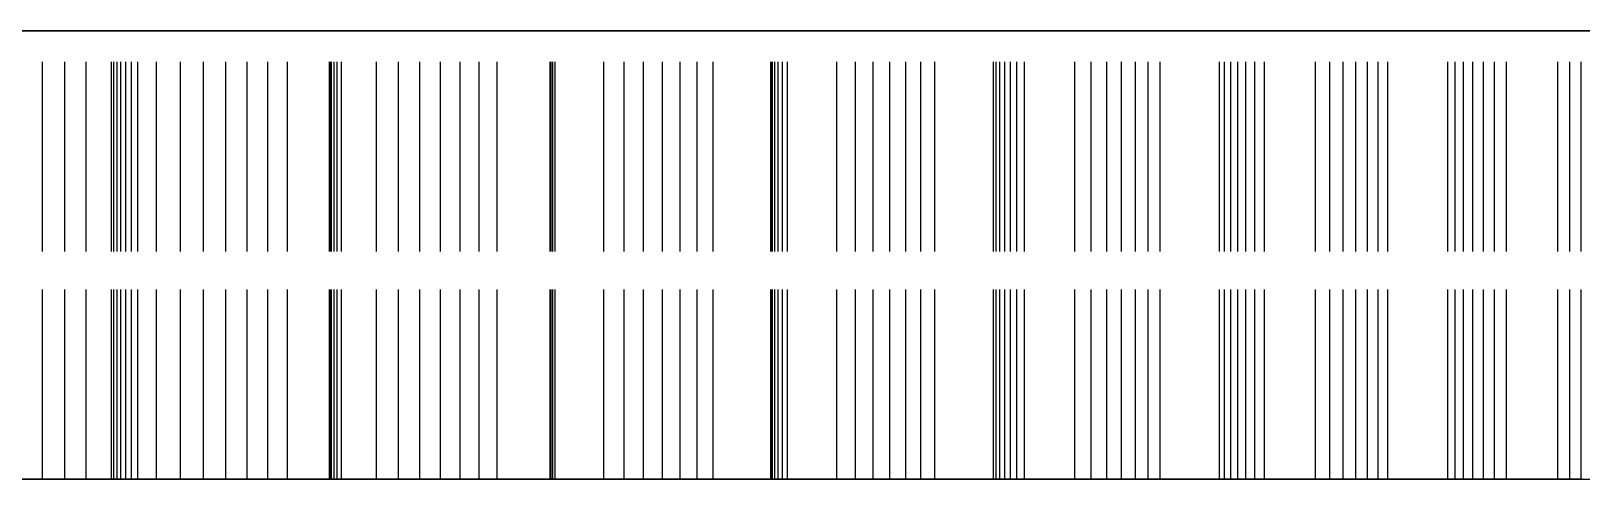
# Model space of a CAD drawing. Header units: millimetres. Extents: x -29 to 159, y -20 to 130.
# Drawn here: x 65.96 to 76.33, y 2 to 5 of the extents above; entities that cross this region are included whole.
import ezdxf

# ---------------------------------------------------------------- set-up
doc = ezdxf.new("R2010")
doc.units = ezdxf.units.MM
doc.linetypes.add('DASHED', pattern=[1.524, 1.27, -0.254])
doc.layers.add('HIDDEN', color=8, linetype='DASHED')
doc.layers.add('VISIBLE', color=7, linetype='CONTINUOUS')

msp = doc.modelspace()

# ---------------------------------------------------------------- linework, layer by layer
at = {"layer": 'HIDDEN'}
for points in [[(76.90476, 5), (76.30159, 5), (75.69841, 5), (75.09524, 5), (74.49206, 5), (73.88889, 5), (73.28571, 5), (72.68254, 5), (72.07937, 5), (71.47619, 5), (70.87302, 5), (70.26984, 5), (69.66667, 5), (69.06349, 5), (68.46032, 5), (67.85714, 5), (67.25397, 5), (66.65079, 5), (66.04762, 5), (65.44444, 5)], [(76.33333, 5), (75.66667, 5), (75, 5), (74.33333, 5), (73.66667, 5), (73, 5), (72.33333, 5), (71.66667, 5), (71, 5), (70.33333, 5), (69.66667, 5), (69, 5), (68.33333, 5), (67.66667, 5), (67, 5), (66.33333, 5), (65.66667, 5)], [(76.33333, 5), (75.66667, 5), (75, 5), (74.33333, 5), (73.66667, 5), (73, 5), (72.33333, 5), (71.66667, 5), (71, 5), (70.33333, 5), (69.66667, 5), (69, 5), (68.33333, 5), (67.66667, 5), (67, 5), (66.33333, 5), (65.66667, 5)], [(65.74603, 5), (66.04762, 5), (66.34921, 5), (66.65079, 5), (66.95238, 5), (67.25397, 5), (67.55556, 5), (67.85714, 5), (68.15873, 5), (68.46032, 5), (68.7619, 5), (69.06349, 5), (69.36508, 5), (69.66667, 5), (69.96825, 5), (70.26984, 5), (70.57143, 5), (70.87302, 5), (71.1746, 5), (71.47619, 5), (71.77778, 5), (72.07937, 5), (72.38095, 5), (72.68254, 5), (72.98413, 5), (73.28571, 5), (73.5873, 5), (73.88889, 5), (74.19048, 5), (74.49206, 5), (74.79365, 5), (75.09524, 5), (75.39683, 5), (75.69841, 5), (76, 5)], [(66.03563, 5), (65.88128, 5)], [(65.88128, 5), (66.03563, 5)], [(66.18448, 5), (66.03563, 5)], [(66.03563, 5), (66.18448, 5)], [(66.03563, 2), (66.03563, 5)], [(66.03563, 2), (66.03563, 5)], [(66.32736, 5), (66.18448, 5)], [(66.18448, 5), (66.32736, 5)], [(66.18448, 2), (66.18448, 5)], [(66.18448, 2), (66.18448, 5)], [(66.67369, 5), (66.32736, 5)], [(66.32736, 5), (66.67369, 5)], [(66.32736, 2), (66.32736, 5)], [(66.32736, 2), (66.32736, 5)], [(66.79886, 5), (66.4967, 5)], [(66.4967, 5), (66.51269, 5)], [(66.51269, 5), (66.4967, 5)], [(66.4967, 5), (66.79886, 5)], [(66.4967, 2), (66.4967, 5)], [(66.4967, 2), (66.4967, 5)], [(66.51269, 5), (66.53378, 5)], [(66.53378, 5), (66.51269, 5)], [(66.51269, 2), (66.51269, 5)], [(66.51269, 2), (66.51269, 5)], [(66.53378, 5), (66.56015, 5)], [(66.56015, 5), (66.53378, 5)], [(66.53378, 2), (66.53378, 5)], [(66.53378, 2), (66.53378, 5)], [(66.56015, 5), (66.59204, 5)], [(66.59204, 5), (66.56015, 5)], [(66.56015, 2), (66.56015, 5)], [(66.56015, 2), (66.56015, 5)], [(66.59204, 5), (66.62974, 5)], [(66.62974, 5), (66.59204, 5)], [(66.59204, 2), (66.59204, 5)], [(66.59204, 2), (66.59204, 5)], [(66.62974, 5), (66.67369, 5)], [(66.67369, 5), (66.62974, 5)], [(66.62974, 2), (66.62974, 5)], [(66.62974, 2), (66.62974, 5)], [(66.67369, 2), (66.67369, 5)], [(66.67369, 2), (66.67369, 5)], [(66.95795, 5), (66.79886, 5)], [(66.79886, 5), (66.95795, 5)], [(66.79886, 2), (66.79886, 5)], [(66.79886, 2), (66.79886, 5)], [(67.11217, 5), (66.95795, 5)], [(66.95795, 5), (67.11217, 5)], [(66.95795, 2), (66.95795, 5)], [(66.95795, 2), (66.95795, 5)], [(67.26128, 5), (67.11217, 5)], [(67.11217, 5), (67.26128, 5)], [(67.11217, 2), (67.11217, 5)], [(67.11217, 2), (67.11217, 5)], [(67.405, 5), (67.26128, 5)], [(67.26128, 5), (67.405, 5)], [(67.26128, 2), (67.26128, 5)], [(67.26128, 2), (67.26128, 5)], [(67.54295, 5), (67.405, 5)], [(67.405, 5), (67.54295, 5)], [(67.405, 2), (67.405, 5)], [(67.405, 2), (67.405, 5)], [(67.67464, 5), (67.54295, 5)], [(67.54295, 5), (67.67464, 5)], [(67.54295, 2), (67.54295, 5)], [(67.54295, 2), (67.54295, 5)], [(68.03594, 5), (67.67464, 5)], [(67.67464, 5), (68.03594, 5)], [(67.67464, 2), (67.67464, 5)], [(67.67464, 2), (67.67464, 5)], [(67.95498, 5), (67.95448, 5)], [(67.95448, 5), (67.95925, 5)], [(67.95925, 5), (67.95448, 5)], [(67.95448, 5), (67.95498, 5)], [(67.95448, 2), (67.95448, 5)], [(67.95448, 2), (67.95448, 5)], [(68.26893, 5), (67.95498, 5)], [(67.95498, 5), (68.26893, 5)], [(67.95498, 2), (67.95498, 5)], [(67.95498, 2), (67.95498, 5)], [(67.95925, 5), (67.96949, 5)], [(67.96949, 5), (67.95925, 5)], [(67.95925, 2), (67.95925, 5)], [(67.95925, 2), (67.95925, 5)], [(67.96949, 5), (67.98545, 5)], [(67.98545, 5), (67.96949, 5)], [(67.96949, 2), (67.96949, 5)], [(67.96949, 2), (67.96949, 5)], [(67.98545, 5), (68.00745, 5)], [(68.00745, 5), (67.98545, 5)], [(67.98545, 2), (67.98545, 5)], [(67.98545, 2), (67.98545, 5)], [(68.00745, 5), (68.03594, 5)], [(68.03594, 5), (68.00745, 5)], [(68.00745, 2), (68.00745, 5)], [(68.00745, 2), (68.00745, 5)], [(68.03594, 2), (68.03594, 5)], [(68.03594, 2), (68.03594, 5)], [(68.4171, 5), (68.26893, 5)], [(68.26893, 5), (68.4171, 5)], [(68.26893, 2), (68.26893, 5)], [(68.26893, 2), (68.26893, 5)], [(68.56019, 5), (68.4171, 5)], [(68.4171, 5), (68.56019, 5)], [(68.4171, 2), (68.4171, 5)], [(68.4171, 2), (68.4171, 5)], [(68.69796, 5), (68.56019, 5)], [(68.56019, 5), (68.69796, 5)], [(68.56019, 2), (68.56019, 5)], [(68.56019, 2), (68.56019, 5)], [(68.83011, 5), (68.69796, 5)], [(68.69796, 5), (68.83011, 5)], [(68.69796, 2), (68.69796, 5)], [(68.69796, 2), (68.69796, 5)], [(68.95626, 5), (68.83011, 5)], [(68.83011, 5), (68.95626, 5)], [(68.83011, 2), (68.83011, 5)], [(68.83011, 2), (68.83011, 5)], [(69.07592, 5), (68.95626, 5)], [(68.95626, 5), (69.07592, 5)], [(68.95626, 2), (68.95626, 5)], [(68.95626, 2), (68.95626, 5)], [(69.44984, 5), (69.07592, 5)], [(69.07592, 5), (69.44984, 5)], [(69.07592, 2), (69.07592, 5)], [(69.07592, 2), (69.07592, 5)], [(69.43091, 5), (69.43084, 5)], [(69.43084, 5), (69.437, 5)], [(69.437, 5), (69.43084, 5)], [(69.43084, 5), (69.43091, 5)], [(69.43084, 2), (69.43084, 5)], [(69.43084, 2), (69.43084, 5)], [(69.43686, 5), (69.43091, 5)], [(69.43091, 5), (69.43686, 5)], [(69.43091, 2), (69.43091, 5)], [(69.43091, 2), (69.43091, 5)], [(69.44844, 5), (69.43686, 5)], [(69.43686, 5), (69.44844, 5)], [(69.43686, 2), (69.43686, 5)], [(69.43686, 2), (69.43686, 5)], [(69.437, 5), (69.44984, 5)], [(69.44984, 5), (69.437, 5)], [(69.437, 2), (69.437, 5)], [(69.437, 2), (69.437, 5)], [(69.46544, 5), (69.44844, 5)], [(69.44844, 5), (69.46544, 5)], [(69.44844, 2), (69.44844, 5)], [(69.44844, 2), (69.44844, 5)], [(69.44984, 2), (69.44984, 5)], [(69.44984, 2), (69.44984, 5)], [(69.78913, 5), (69.46544, 5)], [(69.46544, 5), (69.78913, 5)], [(69.46544, 2), (69.46544, 5)], [(69.46544, 2), (69.46544, 5)], [(69.92543, 5), (69.78913, 5)], [(69.78913, 5), (69.92543, 5)], [(69.78913, 2), (69.78913, 5)], [(69.78913, 2), (69.78913, 5)], [(70.05646, 5), (69.92543, 5)], [(69.92543, 5), (70.05646, 5)], [(69.92543, 2), (69.92543, 5)], [(69.92543, 2), (69.92543, 5)], [(70.18199, 5), (70.05646, 5)], [(70.05646, 5), (70.18199, 5)], [(70.05646, 2), (70.05646, 5)], [(70.05646, 2), (70.05646, 5)], [(70.30172, 5), (70.18199, 5)], [(70.18199, 5), (70.30172, 5)], [(70.18199, 2), (70.18199, 5)], [(70.18199, 2), (70.18199, 5)], [(70.41526, 5), (70.30172, 5)], [(70.30172, 5), (70.41526, 5)], [(70.30172, 2), (70.30172, 5)], [(70.30172, 2), (70.30172, 5)], [(70.5221, 5), (70.41526, 5)], [(70.41526, 5), (70.5221, 5)], [(70.41526, 2), (70.41526, 5)], [(70.41526, 2), (70.41526, 5)], [(70.90622, 5), (70.5221, 5)], [(70.5221, 5), (70.90622, 5)], [(70.5221, 2), (70.5221, 5)], [(70.5221, 2), (70.5221, 5)], [(70.90911, 5), (70.90622, 5)], [(70.90622, 5), (70.90911, 5)], [(70.90622, 2), (70.90622, 5)], [(70.90622, 2), (70.90622, 5)], [(70.91884, 5), (70.90911, 5)], [(70.90911, 5), (70.91884, 5)], [(70.90911, 2), (70.90911, 5)], [(70.90911, 2), (70.90911, 5)], [(70.93493, 5), (70.91884, 5)], [(70.91884, 5), (70.93493, 5)], [(70.91884, 2), (70.91884, 5)], [(70.91884, 2), (70.91884, 5)], [(70.95704, 5), (70.93493, 5)], [(70.93493, 5), (70.95704, 5)], [(70.93493, 2), (70.93493, 5)], [(70.93493, 2), (70.93493, 5)], [(70.9849, 5), (70.95704, 5)], [(70.95704, 5), (70.9849, 5)], [(70.95704, 2), (70.95704, 5)], [(70.95704, 2), (70.95704, 5)], [(71.01828, 5), (70.9849, 5)], [(70.9849, 5), (71.01828, 5)], [(70.9849, 2), (70.9849, 5)], [(70.9849, 2), (70.9849, 5)], [(71.34961, 5), (71.01828, 5)], [(71.01828, 5), (71.34961, 5)], [(71.01828, 2), (71.01828, 5)], [(71.01828, 2), (71.01828, 5)], [(71.47315, 5), (71.34961, 5)], [(71.34961, 5), (71.47315, 5)], [(71.34961, 2), (71.34961, 5)], [(71.34961, 2), (71.34961, 5)], [(71.59128, 5), (71.47315, 5)], [(71.47315, 5), (71.59128, 5)], [(71.47315, 2), (71.47315, 5)], [(71.47315, 2), (71.47315, 5)], [(71.70376, 5), (71.59128, 5)], [(71.59128, 5), (71.70376, 5)], [(71.59128, 2), (71.59128, 5)], [(71.59128, 2), (71.59128, 5)], [(71.81028, 5), (71.70376, 5)], [(71.70376, 5), (71.81028, 5)], [(71.70376, 2), (71.70376, 5)], [(71.70376, 2), (71.70376, 5)], [(71.91047, 5), (71.81028, 5)], [(71.81028, 5), (71.91047, 5)], [(71.81028, 2), (71.81028, 5)], [(71.81028, 2), (71.81028, 5)], [(72.00381, 5), (71.91047, 5)], [(71.91047, 5), (72.00381, 5)], [(71.91047, 2), (71.91047, 5)], [(71.91047, 2), (71.91047, 5)], [(72.39564, 5), (72.00381, 5)], [(72.00381, 5), (72.39564, 5)], [(72.00381, 2), (72.00381, 5)], [(72.00381, 2), (72.00381, 5)], [(72.41423, 5), (72.39564, 5)], [(72.39564, 5), (72.41423, 5)], [(72.39564, 2), (72.39564, 5)], [(72.39564, 2), (72.39564, 5)], [(72.43978, 5), (72.41423, 5)], [(72.41423, 5), (72.43978, 5)], [(72.41423, 2), (72.41423, 5)], [(72.41423, 2), (72.41423, 5)], [(72.47181, 5), (72.43978, 5)], [(72.43978, 5), (72.47181, 5)], [(72.43978, 2), (72.43978, 5)], [(72.43978, 2), (72.43978, 5)], [(72.50993, 5), (72.47181, 5)], [(72.47181, 5), (72.50993, 5)], [(72.47181, 2), (72.47181, 5)], [(72.47181, 2), (72.47181, 5)], [(72.55388, 5), (72.50993, 5)], [(72.50993, 5), (72.55388, 5)], [(72.50993, 2), (72.50993, 5)], [(72.50993, 2), (72.50993, 5)], [(72.60342, 5), (72.55388, 5)], [(72.55388, 5), (72.60342, 5)], [(72.55388, 2), (72.55388, 5)], [(72.55388, 2), (72.55388, 5)], [(72.94025, 5), (72.60342, 5)], [(72.60342, 5), (72.94025, 5)], [(72.60342, 2), (72.60342, 5)], [(72.60342, 2), (72.60342, 5)], [(73.05023, 5), (72.94025, 5)], [(72.94025, 5), (73.05023, 5)], [(72.94025, 2), (72.94025, 5)], [(72.94025, 2), (72.94025, 5)], [(73.15469, 5), (73.05023, 5)], [(73.05023, 5), (73.15469, 5)], [(73.05023, 2), (73.05023, 5)], [(73.05023, 2), (73.05023, 5)], [(73.25339, 5), (73.15469, 5)], [(73.15469, 5), (73.25339, 5)], [(73.15469, 2), (73.15469, 5)], [(73.15469, 2), (73.15469, 5)], [(73.34602, 5), (73.25339, 5)], [(73.25339, 5), (73.34602, 5)], [(73.25339, 2), (73.25339, 5)], [(73.25339, 2), (73.25339, 5)], [(73.43221, 5), (73.34602, 5)], [(73.34602, 5), (73.43221, 5)], [(73.34602, 2), (73.34602, 5)], [(73.34602, 2), (73.34602, 5)], [(73.51143, 5), (73.43221, 5)], [(73.43221, 5), (73.51143, 5)], [(73.43221, 2), (73.43221, 5)], [(73.43221, 2), (73.43221, 5)], [(73.90843, 5), (73.51143, 5)], [(73.51143, 5), (73.90843, 5)], [(73.51143, 2), (73.51143, 5)], [(73.51143, 2), (73.51143, 5)], [(73.94261, 5), (73.90843, 5)], [(73.90843, 5), (73.94261, 5)], [(73.90843, 2), (73.90843, 5)], [(73.90843, 2), (73.90843, 5)], [(73.98382, 5), (73.94261, 5)], [(73.94261, 5), (73.98382, 5)], [(73.94261, 2), (73.94261, 5)], [(73.94261, 2), (73.94261, 5)], [(74.03156, 5), (73.98382, 5)], [(73.98382, 5), (74.03156, 5)], [(73.98382, 2), (73.98382, 5)], [(73.98382, 2), (73.98382, 5)], [(74.08545, 5), (74.03156, 5)], [(74.03156, 5), (74.08545, 5)], [(74.03156, 2), (74.03156, 5)], [(74.03156, 2), (74.03156, 5)], [(74.14521, 5), (74.08545, 5)], [(74.08545, 5), (74.14521, 5)], [(74.08545, 2), (74.08545, 5)], [(74.08545, 2), (74.08545, 5)], [(74.2106, 5), (74.14521, 5)], [(74.14521, 5), (74.2106, 5)], [(74.14521, 2), (74.14521, 5)], [(74.14521, 2), (74.14521, 5)], [(74.55074, 5), (74.2106, 5)], [(74.2106, 5), (74.55074, 5)], [(74.2106, 2), (74.2106, 5)], [(74.2106, 2), (74.2106, 5)], [(74.64644, 5), (74.55074, 5)], [(74.55074, 5), (74.64644, 5)], [(74.55074, 2), (74.55074, 5)], [(74.55074, 2), (74.55074, 5)], [(74.73655, 5), (74.64644, 5)], [(74.64644, 5), (74.73655, 5)], [(74.64644, 2), (74.64644, 5)], [(74.64644, 2), (74.64644, 5)], [(74.82083, 5), (74.73655, 5)], [(74.73655, 5), (74.82083, 5)], [(74.73655, 2), (74.73655, 5)], [(74.73655, 2), (74.73655, 5)], [(74.89897, 5), (74.82083, 5)], [(74.82083, 5), (74.89897, 5)], [(74.82083, 2), (74.82083, 5)], [(74.82083, 2), (74.82083, 5)], [(74.9706, 5), (74.89897, 5)], [(74.89897, 5), (74.9706, 5)], [(74.89897, 2), (74.89897, 5)], [(74.89897, 2), (74.89897, 5)], [(75.03519, 5), (74.9706, 5)], [(74.9706, 5), (75.03519, 5)], [(74.9706, 2), (74.9706, 5)], [(74.9706, 2), (74.9706, 5)], [(75.43478, 5), (75.03519, 5)], [(75.03519, 5), (75.43478, 5)], [(75.03519, 2), (75.03519, 5)], [(75.03519, 2), (75.03519, 5)], [(75.43478, 5), (75.48433, 5)], [(75.48433, 5), (75.43478, 5)], [(75.43478, 2), (75.43478, 5)], [(75.43478, 2), (75.43478, 5)], [(75.48433, 5), (75.54094, 5)], [(75.54094, 5), (75.48433, 5)], [(75.48433, 2), (75.48433, 5)], [(75.48433, 2), (75.48433, 5)], [(75.54094, 5), (75.60408, 5)], [(75.60408, 5), (75.54094, 5)], [(75.54094, 2), (75.54094, 5)], [(75.54094, 2), (75.54094, 5)], [(75.60408, 5), (75.67339, 5)], [(75.67339, 5), (75.60408, 5)], [(75.60408, 2), (75.60408, 5)], [(75.60408, 2), (75.60408, 5)], [(75.67339, 5), (75.74857, 5)], [(75.74857, 5), (75.67339, 5)], [(75.67339, 2), (75.67339, 5)], [(75.67339, 2), (75.67339, 5)], [(75.74857, 5), (75.82938, 5)], [(75.82938, 5), (75.74857, 5)], [(75.74857, 2), (75.74857, 5)], [(75.74857, 2), (75.74857, 5)], [(75.82938, 5), (76.17062, 5)], [(76.17062, 5), (75.82938, 5)], [(75.82938, 2), (75.82938, 5)], [(75.82938, 2), (75.82938, 5)], [(76, 5), (76.30159, 5), (76.60317, 5)], [(76.17062, 5), (76.25143, 5)], [(76.25143, 5), (76.17062, 5)], [(76.17062, 2), (76.17062, 5)], [(76.17062, 2), (76.17062, 5)], [(76.25143, 5), (76.32661, 5)], [(76.32661, 5), (76.25143, 5)], [(76.25143, 2), (76.25143, 5)], [(76.25143, 2), (76.25143, 5)], [(76.32661, 5), (76.39592, 5)], [(76.32661, 2), (76.32661, 5)], [(76.33333, 2), (75.66667, 2), (75, 2), (74.33333, 2), (73.66667, 2), (73, 2), (72.33333, 2), (71.66667, 2), (71, 2), (70.33333, 2), (69.66667, 2), (69, 2), (68.33333, 2), (67.66667, 2), (67, 2), (66.33333, 2), (65.66667, 2)], [(66.03563, 2), (65.88128, 2)], [(65.88128, 2), (66.03563, 2)], [(66.18448, 2), (66.03563, 2)], [(66.03563, 2), (66.18448, 2)], [(66.32736, 2), (66.18448, 2)], [(66.18448, 2), (66.32736, 2)], [(66.67369, 2), (66.32736, 2)], [(66.32736, 2), (66.67369, 2)], [(66.79886, 2), (66.4967, 2)], [(66.4967, 2), (66.51269, 2)], [(66.51269, 2), (66.4967, 2)], [(66.4967, 2), (66.79886, 2)], [(66.51269, 2), (66.53378, 2)], [(66.53378, 2), (66.51269, 2)], [(66.53378, 2), (66.56015, 2)], [(66.56015, 2), (66.53378, 2)], [(66.56015, 2), (66.59204, 2)], [(66.59204, 2), (66.56015, 2)], [(66.59204, 2), (66.62974, 2)], [(66.62974, 2), (66.59204, 2)], [(66.62974, 2), (66.67369, 2)], [(66.67369, 2), (66.62974, 2)], [(66.95795, 2), (66.79886, 2)], [(66.79886, 2), (66.95795, 2)], [(67.11217, 2), (66.95795, 2)], [(66.95795, 2), (67.11217, 2)], [(67.26128, 2), (67.11217, 2)], [(67.11217, 2), (67.26128, 2)], [(67.405, 2), (67.26128, 2)], [(67.26128, 2), (67.405, 2)], [(67.54295, 2), (67.405, 2)], [(67.405, 2), (67.54295, 2)], [(67.67464, 2), (67.54295, 2)], [(67.54295, 2), (67.67464, 2)], [(68.03594, 2), (67.67464, 2)], [(67.67464, 2), (68.03594, 2)], [(67.95498, 2), (67.95448, 2)], [(67.95448, 2), (67.95925, 2)], [(67.95925, 2), (67.95448, 2)], [(67.95448, 2), (67.95498, 2)], [(68.26893, 2), (67.95498, 2)], [(67.95498, 2), (68.26893, 2)], [(67.95925, 2), (67.96949, 2)], [(67.96949, 2), (67.95925, 2)], [(67.96949, 2), (67.98545, 2)], [(67.98545, 2), (67.96949, 2)], [(67.98545, 2), (68.00745, 2)], [(68.00745, 2), (67.98545, 2)], [(68.00745, 2), (68.03594, 2)], [(68.03594, 2), (68.00745, 2)], [(68.4171, 2), (68.26893, 2)], [(68.26893, 2), (68.4171, 2)], [(68.56019, 2), (68.4171, 2)], [(68.4171, 2), (68.56019, 2)], [(68.69796, 2), (68.56019, 2)], [(68.56019, 2), (68.69796, 2)], [(68.83011, 2), (68.69796, 2)], [(68.69796, 2), (68.83011, 2)], [(68.95626, 2), (68.83011, 2)], [(68.83011, 2), (68.95626, 2)], [(69.07592, 2), (68.95626, 2)], [(68.95626, 2), (69.07592, 2)], [(69.44984, 2), (69.07592, 2)], [(69.07592, 2), (69.44984, 2)], [(69.43091, 2), (69.43084, 2)], [(69.43084, 2), (69.437, 2)], [(69.437, 2), (69.43084, 2)], [(69.43084, 2), (69.43091, 2)], [(69.43686, 2), (69.43091, 2)], [(69.43091, 2), (69.43686, 2)], [(69.44844, 2), (69.43686, 2)], [(69.43686, 2), (69.44844, 2)], [(69.437, 2), (69.44984, 2)], [(69.44984, 2), (69.437, 2)], [(69.46544, 2), (69.44844, 2)], [(69.44844, 2), (69.46544, 2)], [(69.78913, 2), (69.46544, 2)], [(69.46544, 2), (69.78913, 2)], [(69.92543, 2), (69.78913, 2)], [(69.78913, 2), (69.92543, 2)], [(70.05646, 2), (69.92543, 2)], [(69.92543, 2), (70.05646, 2)], [(70.18199, 2), (70.05646, 2)], [(70.05646, 2), (70.18199, 2)], [(70.30172, 2), (70.18199, 2)], [(70.18199, 2), (70.30172, 2)], [(70.41526, 2), (70.30172, 2)], [(70.30172, 2), (70.41526, 2)], [(70.5221, 2), (70.41526, 2)], [(70.41526, 2), (70.5221, 2)], [(70.90622, 2), (70.5221, 2)], [(70.5221, 2), (70.90622, 2)], [(70.90911, 2), (70.90622, 2)], [(70.90622, 2), (70.90911, 2)], [(70.91884, 2), (70.90911, 2)], [(70.90911, 2), (70.91884, 2)], [(70.93493, 2), (70.91884, 2)], [(70.91884, 2), (70.93493, 2)], [(70.95704, 2), (70.93493, 2)], [(70.93493, 2), (70.95704, 2)], [(70.9849, 2), (70.95704, 2)], [(70.95704, 2), (70.9849, 2)], [(71.01828, 2), (70.9849, 2)], [(70.9849, 2), (71.01828, 2)], [(71.34961, 2), (71.01828, 2)], [(71.01828, 2), (71.34961, 2)], [(71.47315, 2), (71.34961, 2)], [(71.34961, 2), (71.47315, 2)], [(71.59128, 2), (71.47315, 2)], [(71.47315, 2), (71.59128, 2)], [(71.70376, 2), (71.59128, 2)], [(71.59128, 2), (71.70376, 2)], [(71.81028, 2), (71.70376, 2)], [(71.70376, 2), (71.81028, 2)], [(71.91047, 2), (71.81028, 2)], [(71.81028, 2), (71.91047, 2)], [(72.00381, 2), (71.91047, 2)], [(71.91047, 2), (72.00381, 2)], [(72.39564, 2), (72.00381, 2)], [(72.00381, 2), (72.39564, 2)], [(72.41423, 2), (72.39564, 2)], [(72.39564, 2), (72.41423, 2)], [(72.43978, 2), (72.41423, 2)], [(72.41423, 2), (72.43978, 2)], [(72.47181, 2), (72.43978, 2)], [(72.43978, 2), (72.47181, 2)], [(72.50993, 2), (72.47181, 2)], [(72.47181, 2), (72.50993, 2)], [(72.55388, 2), (72.50993, 2)], [(72.50993, 2), (72.55388, 2)], [(72.60342, 2), (72.55388, 2)], [(72.55388, 2), (72.60342, 2)], [(72.94025, 2), (72.60342, 2)], [(72.60342, 2), (72.94025, 2)], [(73.05023, 2), (72.94025, 2)], [(72.94025, 2), (73.05023, 2)], [(73.15469, 2), (73.05023, 2)], [(73.05023, 2), (73.15469, 2)], [(73.25339, 2), (73.15469, 2)], [(73.15469, 2), (73.25339, 2)], [(73.34602, 2), (73.25339, 2)], [(73.25339, 2), (73.34602, 2)], [(73.43221, 2), (73.34602, 2)], [(73.34602, 2), (73.43221, 2)], [(73.51143, 2), (73.43221, 2)], [(73.43221, 2), (73.51143, 2)], [(73.90843, 2), (73.51143, 2)], [(73.51143, 2), (73.90843, 2)], [(73.94261, 2), (73.90843, 2)], [(73.90843, 2), (73.94261, 2)], [(73.98382, 2), (73.94261, 2)], [(73.94261, 2), (73.98382, 2)], [(74.03156, 2), (73.98382, 2)], [(73.98382, 2), (74.03156, 2)], [(74.08545, 2), (74.03156, 2)], [(74.03156, 2), (74.08545, 2)], [(74.14521, 2), (74.08545, 2)], [(74.08545, 2), (74.14521, 2)], [(74.2106, 2), (74.14521, 2)], [(74.14521, 2), (74.2106, 2)], [(74.55074, 2), (74.2106, 2)], [(74.2106, 2), (74.55074, 2)], [(74.64644, 2), (74.55074, 2)], [(74.55074, 2), (74.64644, 2)], [(74.73655, 2), (74.64644, 2)], [(74.64644, 2), (74.73655, 2)], [(74.82083, 2), (74.73655, 2)], [(74.73655, 2), (74.82083, 2)], [(74.89897, 2), (74.82083, 2)], [(74.82083, 2), (74.89897, 2)], [(74.9706, 2), (74.89897, 2)], [(74.89897, 2), (74.9706, 2)], [(75.03519, 2), (74.9706, 2)], [(74.9706, 2), (75.03519, 2)], [(75.43478, 2), (75.03519, 2)], [(75.03519, 2), (75.43478, 2)], [(75.43478, 2), (75.48433, 2)], [(75.48433, 2), (75.43478, 2)], [(75.48433, 2), (75.54094, 2)], [(75.54094, 2), (75.48433, 2)], [(75.54094, 2), (75.60408, 2)], [(75.60408, 2), (75.54094, 2)], [(75.60408, 2), (75.67339, 2)], [(75.67339, 2), (75.60408, 2)], [(75.67339, 2), (75.74857, 2)], [(75.74857, 2), (75.67339, 2)], [(75.74857, 2), (75.82938, 2)], [(75.82938, 2), (75.74857, 2)], [(75.82938, 2), (76.17062, 2)], [(76.17062, 2), (75.82938, 2)], [(76.17062, 2), (76.25143, 2)], [(76.25143, 2), (76.17062, 2)], [(76.25143, 2), (76.32661, 2)], [(76.32661, 2), (76.25143, 2)], [(76.32661, 2), (76.39592, 2)]]:
    msp.add_lwpolyline(points, dxfattribs=at)
at = {"layer": 'VISIBLE'}
for points in [[(65.66667, 5), (66, 5), (66.33333, 5), (66.66667, 5), (67, 5), (67.33333, 5), (67.66667, 5), (68, 5), (68.33333, 5), (68.66667, 5), (69, 5), (69.33333, 5), (69.66667, 5), (70, 5), (70.33333, 5), (70.66667, 5), (71, 5), (71.33333, 5), (71.66667, 5), (72, 5), (72.33333, 5), (72.66667, 5), (73, 5), (73.33333, 5), (73.66667, 5), (74, 5), (74.33333, 5), (74.66667, 5), (75, 5), (75.33333, 5), (75.66667, 5), (76, 5)], [(65.66667, 5), (66, 5), (66.33333, 5), (66.66667, 5), (67, 5), (67.33333, 5), (67.66667, 5), (68, 5), (68.33333, 5), (68.66667, 5), (69, 5), (69.33333, 5), (69.66667, 5), (70, 5), (70.33333, 5), (70.66667, 5), (71, 5), (71.33333, 5), (71.66667, 5), (72, 5), (72.33333, 5), (72.66667, 5), (73, 5), (73.33333, 5), (73.66667, 5), (74, 5), (74.33333, 5), (74.66667, 5), (75, 5), (75.33333, 5), (75.66667, 5), (76, 5)], [(76, 5), (76.33333, 5)], [(76, 5), (76.33333, 5)], [(65.66667, 2), (66, 2), (66.33333, 2), (66.66667, 2), (67, 2), (67.33333, 2), (67.66667, 2), (68, 2), (68.33333, 2), (68.66667, 2), (69, 2), (69.33333, 2), (69.66667, 2), (70, 2), (70.33333, 2), (70.66667, 2), (71, 2), (71.33333, 2), (71.66667, 2), (72, 2), (72.33333, 2), (72.66667, 2), (73, 2), (73.33333, 2), (73.66667, 2), (74, 2), (74.33333, 2), (74.66667, 2), (75, 2), (75.33333, 2), (75.66667, 2), (76, 2)], [(76, 2), (76.33333, 2)]]:
    msp.add_lwpolyline(points, dxfattribs=at)

doc.saveas('drawing.dxf')
